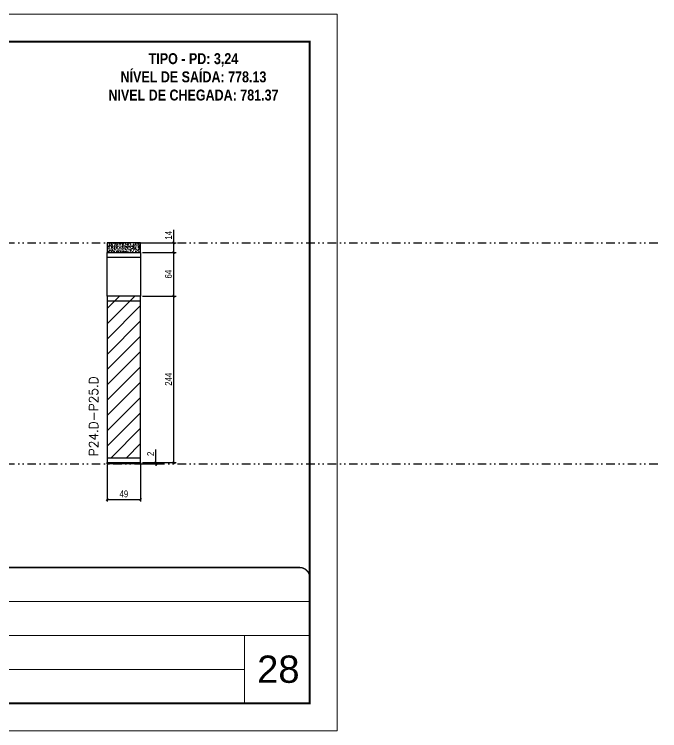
# Model space of a CAD drawing. Extents: x 13770 to 23315, y 867 to 16997.
# Drawn here: x 20166 to 21113, y 8907 to 9957 of the extents above; entities that cross this region are included whole.
import ezdxf

# ---------------------------------------------------------------- set-up
doc = ezdxf.new("R2010")
doc.units = 0
for name, pattern in [('CONTINUO', [0]), ('DASHED', [0.75, 0.5, -0.25]), ('DIVIDE2', [0.625, 0.25, -0.125, 0, -0.125, 0, -0.125])]:
    doc.linetypes.add(name, pattern=pattern)
for name, color, linetype, lineweight in [('CARIMBO', 255, 'Continuous', 9), ('Folhas', 255, 'Continuous', 9), ('Hachura', 251, 'Continuous', 9), ('SARRAFO DE PRESSAO', 251, 'DASHED', 9), ('Texto Seção', 7, 'Continuous', 15)]:
    doc.layers.add(name, color=color, linetype=linetype, lineweight=lineweight)
for name, color, linetype in [('COTA', 241, 'Continuous'), ('NOMENCLATURA', 7, 'Continuous'), ('Nível', 160, 'Continuous'), ('Painéis', 200, 'Continuous'), ('SARR_2.2x7', 40, 'Continuous')]:
    doc.layers.add(name, color=color, linetype=linetype)
doc.styles.add('ARIAL', font='arial.ttf')
doc.styles.add('COTA TECNICA', font='techl___.ttf', dxfattribs={"height": 10})
doc.styles.add('COTA TECNICA-50', font='techl___.ttf', dxfattribs={"height": 10})
doc.styles.add('REGUA-120', font='ROMANS.shx', dxfattribs={"height": 15})
doc.styles.add('ROMANC', font='techb___.ttf', dxfattribs={"height": 2.5})
doc.styles.add('Tecnologia', font='')
doc.styles.get('Tecnologia').set_extended_font_data('Forgotten Futurist')
doc.dimstyles.new('COTA PAINEL-50', dxfattribs={"dimtxt": 10, "dimasz": 3, "dimexe": 3, "dimexo": 3, "dimgap": 3, "dimtad": 1, "dimdec": 1, "dimzin": 12, "dimdsep": 46, "dimtxsty": 'COTA TECNICA-50', "dimblk1": 'OBLIQUE', "dimblk2": 'OBLIQUE', "dimsah": 1, "dimcen": 0.9, "dimclrd": 4, "dimclre": 4, "dimclrt": 240, "dimadec": 1, "dimazin": 3, "dimtfac": 1, "dimtdec": 1, "dimtmove": 0, "dimatfit": 3, "dimfxl": 1, "dimtolj": 1, "dimtzin": 12, "dimarcsym": 0})
doc.dimstyles.new('PAINEL', dxfattribs={"dimtxt": 10, "dimasz": 3, "dimexe": 3, "dimexo": 3, "dimgap": 3, "dimtad": 1, "dimdec": 1, "dimzin": 12, "dimdsep": 46, "dimtxsty": 'COTA TECNICA', "dimblk1": 'OBLIQUE', "dimblk2": 'OBLIQUE', "dimsah": 1, "dimcen": 0.9, "dimclrd": 4, "dimclre": 4, "dimclrt": 240, "dimadec": 1, "dimazin": 3, "dimtfac": 1, "dimtdec": 1, "dimtmove": 0, "dimatfit": 3, "dimfxl": 1, "dimtolj": 1, "dimtzin": 12, "dimarcsym": 0})

# ---------------------------------------------------------------- blocks, each defined once
blk = doc.blocks.new('9999999999')
at = {"color": 30, "linetype": 'CONTINUO'}
for p, q in [((98564.6, 34230.2), (98564.6, 34429.4)), ((98564.6, 34379.6), (99584, 34379.6)), ((98564.6, 34329.8), (99488, 34329.8)), ((99584, 34329.8), (99488, 34329.8)), ((99488, 34329.8), (99488, 34230.2)), ((98564.6, 34280), (99488, 34280))]:
    blk.add_line(p, q, dxfattribs=at)
at = {"color": 30, "linetype": 'CONTINUO', "const_width": 2}
blk.add_lwpolyline([(99584, 34230.2), (99584, 34414.4, 0.414214), (99569, 34429.4), (98229, 34429.4, 0.414214), (98214, 34414.4), (98214, 34245.2, 0.414214), (98229, 34230.2), (99584, 34230.2)], format="xyb", dxfattribs=at)
at = {"layer": 'Folhas'}
blk.add_lwpolyline([(98139, 34190.2), (99624, 34190.2), (99624, 35240.2), (98139, 35240.2)], close=True, dxfattribs=at)
at = {"layer": 'Folhas', "color": 30, "const_width": 3}
blk.add_lwpolyline([(98214, 34230.2), (99584, 34230.2), (99584, 35200.2), (98214, 35200.2)], close=True, dxfattribs=at)
at = {"color": 7, "linetype": 'Continuous', "ltscale": 5, "style": 'ARIAL'}
for s, height, p in [('SCHWARTZ', 15.48, (98837.7, 34393.1)), ('GWT', 15.48, (98837.7, 34343.3)), ('TIPO (3°/4°PAVIMENTO)', 15.483, (98837.7, 34293.5)), ('NOVA SISTEMAS CONSTRUTIVOS', 11.059, (98263.2, 34267.2)), ('PILARES', 15.48, (98837.7, 34243.7))]:
    blk.add_text(s, height=height, dxfattribs=at).set_placement(p)
at = {"layer": 'Folhas', "color": 7, "style": 'Tecnologia', "width": 1.5}
for s, p in [('CLIENTE:', (98573.7, 34397.2)), ('OBRA:', (98573.7, 34347.3)), ('PAVIMENTO:', (98573.7, 34297.5)), ('PROJETO:', (98573.7, 34247.7))]:
    blk.add_text(s, height=14, dxfattribs=at).set_placement(p)
blk = doc.blocks.new('_Oblique')
at = {"color": 0, "linetype": 'ByBlock', "lineweight": -2}
blk.add_line((-0.5, -0.5), (0.5, 0.5), dxfattribs=at)
blk = doc.blocks.new('*D519')
at = {"layer": 'COTA', "color": 4, "lineweight": -2, "transparency": 16777216}
for p, q in [((20302.3, 9297.2), (20302.3, 9243)), ((20351.3, 9297.2), (20351.3, 9243)), ((20302.3, 9246), (20351.3, 9246))]:
    blk.add_line(p, q, dxfattribs=at)
at = {"layer": 'Defpoints', "color": 0, "transparency": 16777216}
for p in [(20302.3, 9300.2), (20351.3, 9300.2), (20351.3, 9246)]:
    blk.add_point(p, dxfattribs=at)
at = {"layer": 'COTA', "color": 4, "lineweight": -2, "transparency": 16777216, "xscale": 3, "yscale": 3, "zscale": 3, "rotation": 180}
blk.add_blockref('_Oblique', (20302.3, 9246), dxfattribs=at)
at = {"layer": 'COTA', "color": 4, "lineweight": -2, "transparency": 16777216, "xscale": 3, "yscale": 3, "zscale": 3}
blk.add_blockref('_Oblique', (20351.3, 9246), dxfattribs=at)
at = {"layer": 'COTA', "color": 240, "transparency": 16777216, "insert": (20326.8, 9254.1), "char_height": 10, "attachment_point": 5, "style": 'COTA TECNICA'}
blk.add_mtext('\\A1;49', dxfattribs=at)
blk = doc.blocks.new('*D520')
at = {"layer": 'COTA', "color": 4, "lineweight": -2, "transparency": 16777216}
for p, q in [((20373.9, 9300.2), (20373.9, 9319)), ((20354.3, 9300.2), (20376.9, 9300.2)), ((20354.3, 9298.2), (20376.9, 9298.2)), ((20373.9, 9298.2), (20373.9, 9300.2)), ((20373.9, 9298.2), (20373.9, 9295.2))]:
    blk.add_line(p, q, dxfattribs=at)
at = {"layer": 'Defpoints', "color": 0, "transparency": 16777216}
for p in [(20351.3, 9300.2), (20351.3, 9298.2), (20373.9, 9298.2)]:
    blk.add_point(p, dxfattribs=at)
at = {"layer": 'COTA', "color": 4, "lineweight": -2, "transparency": 16777216, "xscale": 3, "yscale": 3, "zscale": 3}
for p, rotation in [((20373.9, 9300.2), 270), ((20373.9, 9298.2), 90)]:
    blk.add_blockref('_Oblique', p, dxfattribs=dict(at, rotation=rotation))
at = {"layer": 'COTA', "color": 240, "transparency": 16777216, "insert": (20365.9, 9312.9), "char_height": 10, "attachment_point": 5, "rotation": 90, "style": 'COTA TECNICA-50'}
blk.add_mtext('\\A1;2', dxfattribs=at)
blk = doc.blocks.new('*D521')
at = {"layer": 'COTA', "color": 4, "lineweight": -2, "transparency": 16777216}
for p, q in [((20400.3, 9622.2), (20400.3, 9641.3)), ((20354.3, 9622.2), (20403.3, 9622.2)), ((20400.3, 9608.2), (20400.3, 9622.2)), ((20354.3, 9608.2), (20403.3, 9608.2))]:
    blk.add_line(p, q, dxfattribs=at)
at = {"layer": 'Defpoints', "color": 0, "transparency": 16777216}
for p in [(20351.3, 9622.2), (20400.3, 9622.2), (20351.3, 9608.2)]:
    blk.add_point(p, dxfattribs=at)
at = {"layer": 'COTA', "color": 4, "lineweight": -2, "transparency": 16777216, "xscale": 3, "yscale": 3, "zscale": 3}
for p, rotation in [((20400.3, 9622.2), 90), ((20400.3, 9608.2), 270)]:
    blk.add_blockref('_Oblique', p, dxfattribs=dict(at, rotation=rotation))
at = {"layer": 'COTA', "color": 240, "transparency": 16777216, "insert": (20392.2, 9633.2), "char_height": 10, "attachment_point": 5, "rotation": 90, "style": 'COTA TECNICA'}
blk.add_mtext('\\A1;14', dxfattribs=at)
blk = doc.blocks.new('*D524')
at = {"layer": 'COTA', "color": 4, "lineweight": -2, "transparency": 16777216}
for p, q in [((20354.3, 9544.2), (20403.3, 9544.2)), ((20400.3, 9300.2), (20400.3, 9544.2)), ((20354.3, 9300.2), (20403.3, 9300.2))]:
    blk.add_line(p, q, dxfattribs=at)
at = {"layer": 'Defpoints', "color": 0, "transparency": 16777216}
for p in [(20351.3, 9544.2), (20400.3, 9544.2), (20351.3, 9300.2)]:
    blk.add_point(p, dxfattribs=at)
at = {"layer": 'COTA', "color": 4, "lineweight": -2, "transparency": 16777216, "xscale": 3, "yscale": 3, "zscale": 3}
for p, rotation in [((20400.3, 9544.2), 90), ((20400.3, 9300.2), 270)]:
    blk.add_blockref('_Oblique', p, dxfattribs=dict(at, rotation=rotation))
at = {"layer": 'COTA', "color": 240, "transparency": 16777216, "insert": (20392.2, 9422.2), "char_height": 10, "attachment_point": 5, "rotation": 90, "style": 'COTA TECNICA'}
blk.add_mtext('\\A1;244', dxfattribs=at)
blk = doc.blocks.new('*D888')
at = {"layer": 'COTA', "color": 4, "lineweight": -2, "transparency": 16777216}
for p, q in [((20354.3, 9608.2), (20403.3, 9608.2)), ((20400.3, 9544.2), (20400.3, 9608.2)), ((20354.3, 9544.2), (20403.3, 9544.2))]:
    blk.add_line(p, q, dxfattribs=at)
at = {"layer": 'Defpoints', "color": 0, "transparency": 16777216}
for p in [(20351.3, 9608.2), (20400.3, 9608.2), (20351.3, 9544.2)]:
    blk.add_point(p, dxfattribs=at)
at = {"layer": 'COTA', "color": 4, "lineweight": -2, "transparency": 16777216, "xscale": 3, "yscale": 3, "zscale": 3}
for p, rotation in [((20400.3, 9608.2), 90), ((20400.3, 9544.2), 270)]:
    blk.add_blockref('_Oblique', p, dxfattribs=dict(at, rotation=rotation))
at = {"layer": 'COTA', "color": 240, "transparency": 16777216, "insert": (20392.2, 9576.2), "char_height": 10, "attachment_point": 5, "rotation": 90, "style": 'COTA TECNICA'}
blk.add_mtext('\\A1;64', dxfattribs=at)

msp = doc.modelspace()

# ---------------------------------------------------------------- hatches: boundary and pattern name
at = {"layer": 'COTA'}
h = msp.add_hatch(dxfattribs=at)
h.set_pattern_fill('AR-CONC', color=256, scale=0.03)
h.set_pattern_definition([(50, (849.233, -5773.8755), (5.4655401, -0.4781726), [0.5715, -6.2865]), (355, (849.233, -5773.8755), (-1.0573026, 5.7317054), [0.4572, -5.0292175]), (100.451445, (849.6883, -5773.9154), (4.4082374, 5.2535326), [0.4857003, -5.3427073]), (46.1842, (849.233, -5772.3515), (8.1323712, -1.2612698), [0.85725, -9.42975]), (96.635558, (849.9105, -5772.457), (7.122124, 7.4227837), [0.7285507, -8.0140682]), (351.18415, (849.233, -5772.3515), (7.122124, 7.4227837), [0.685799, -7.543792]), (21, (849.995, -5772.7325), (4.5484317, -3.06795595), [0.5715, -6.2865]), (326, (849.995, -5772.7325), (1.8540609, 5.525639), [0.4572, -5.0292]), (71.451445, (850.374, -5772.988), (6.4024926, 2.4576831), [0.4857003, -5.3426981]), (37.5, (849.2328, -5773.8755), (0.0926581, 2.53665117), [0, -4.96824, 0, -5.1054, 0, -5.04825]), (7.5, (849.2328, -5773.8755), (2.00458988, 3.00541724), [0, -2.91084, 0, -4.85394, 0, -1.92405]), (327.5, (847.5336, -5773.8755), (4.06771786, -0.17186232), [0, -1.905, 0, -5.9436, 0, -7.8867]), (317.5, (846.7716, -5773.8755), (4.44387544, 0.76279473), [0, -2.4765, 0, -3.94716, 0, -5.6007])])
h.paths.add_polyline_path([(20351.34, 9608.15), (20351.34, 9622.15), (20302.34, 9622.15), (20302.34, 9608.15)])
at = {"layer": 'Hachura', "linetype": 'ByBlock'}
h = msp.add_hatch(dxfattribs=at)
h.set_pattern_fill('ANSI31', color=256, scale=5)
h.paths.add_polyline_path([(20351.34, 9544.15), (20302.34, 9544.15), (20302.34, 9307.15), (20351.34, 9307.15)])

# ---------------------------------------------------------------- linework, layer by layer
at = {"layer": 'COTA'}
msp.add_lwpolyline([(20302.34, 9608.15), (20351.34, 9608.15), (20351.34, 9622.15), (20302.34, 9622.15)], close=True, dxfattribs=at)
at = {"layer": 'Nível', "color": 4, "linetype": 'DIVIDE2', "ltscale": 50}
for p, q in [((13769.54, 9622.15), (21112.79, 9622.15)), ((13769.54, 9298.15), (21112.79, 9298.15))]:
    msp.add_line(p, q, dxfattribs=at)
at = {"layer": 'Painéis'}
for points in [[(20302.34, 9608.15), (20351.34, 9608.15), (20351.34, 9544.15), (20302.34, 9544.15)], [(20302.34, 9300.15), (20351.34, 9300.15), (20351.34, 9544.15), (20302.34, 9544.15)], [(20302.34, 9300.15), (20351.34, 9300.15), (20351.34, 9298.15), (20302.34, 9298.15)]]:
    msp.add_lwpolyline(points, close=True, dxfattribs=at)
at = {"layer": 'SARR_2.2x7', "linetype": 'ByBlock'}
for p, q in [((20302.34, 9601.15), (20351.34, 9601.15)), ((20302.34, 9537.15), (20351.34, 9537.15)), ((20302.34, 9307.15), (20351.34, 9307.15))]:
    msp.add_line(p, q, dxfattribs=at)

# ---------------------------------------------------------------- block references
at = {"layer": 'SARRAFO DE PRESSAO', "color": 6, "linetype": 'ByBlock'}
msp.add_blockref('9999999999', (-78984.48, -25283.14), dxfattribs=at)

# ---------------------------------------------------------------- texts
at = {"layer": 'CARIMBO', "style": 'ARIAL'}
msp.add_text('28', height=40, dxfattribs=at).set_placement((20522.36, 8977.21))
at = {"layer": 'NOMENCLATURA', "color": 2, "insert": (20428.88, 9900.1), "char_height": 16, "attachment_point": 2, "style": 'ROMANC'}
msp.add_mtext_dynamic_manual_height_columns('TIPO - PD: 3,24\\PNÍVEL DE SAÍDA: 778.13\\PNIVEL DE CHEGADA: 781.37', width=376.0554, gutter_width=1, heights=[0], dxfattribs=at)
at = {"layer": 'Texto Seção', "insert": (20288.87, 9309.4), "char_height": 13, "width": 285.3299, "attachment_point": 7, "rotation": 90, "style": 'REGUA-120'}
msp.add_mtext('P24.D-P25.D', dxfattribs=at)

# ---------------------------------------------------------------- dimensions: what is measured, and where the dimension line sits
at = {"layer": 'COTA'}
for base, p1, p2, picture, middle in [((20400.32, 9622.15), (20351.34, 9608.15), (20351.34, 9622.15), '*D521', (20392.25, 9633.21)), ((20400.32, 9608.15), (20351.34, 9544.15), (20351.34, 9608.15), '*D888', (20392.22, 9576.15)), ((20400.32, 9544.15), (20351.34, 9300.15), (20351.34, 9544.15), '*D524', (20392.25, 9422.15))]:
    dim = msp.add_linear_dim(base=base, p1=p1, p2=p2, angle=90, dimstyle='PAINEL', dxfattribs=at)
    dim.commit()
    dim.dimension.update_dxf_attribs({"geometry": picture, "text_midpoint": middle})
dim = msp.add_linear_dim(base=(20373.86, 9298.15), p1=(20351.34, 9300.15), p2=(20351.34, 9298.15), angle=90, dimstyle='COTA PAINEL-50', dxfattribs=at)
dim.commit()
dim.dimension.update_dxf_attribs({"geometry": '*D520', "text_midpoint": (20373.86, 9312.9), "dimtype": 160})
dim = msp.add_linear_dim(base=(20351.34, 9245.98), p1=(20302.34, 9300.15), p2=(20351.34, 9300.15), dimstyle='PAINEL', override={"dimarcsym": 2}, dxfattribs=at)
dim.commit()
dim.dimension.update_dxf_attribs({"geometry": '*D519', "text_midpoint": (20326.84, 9254.08)})

doc.saveas('drawing.dxf')
